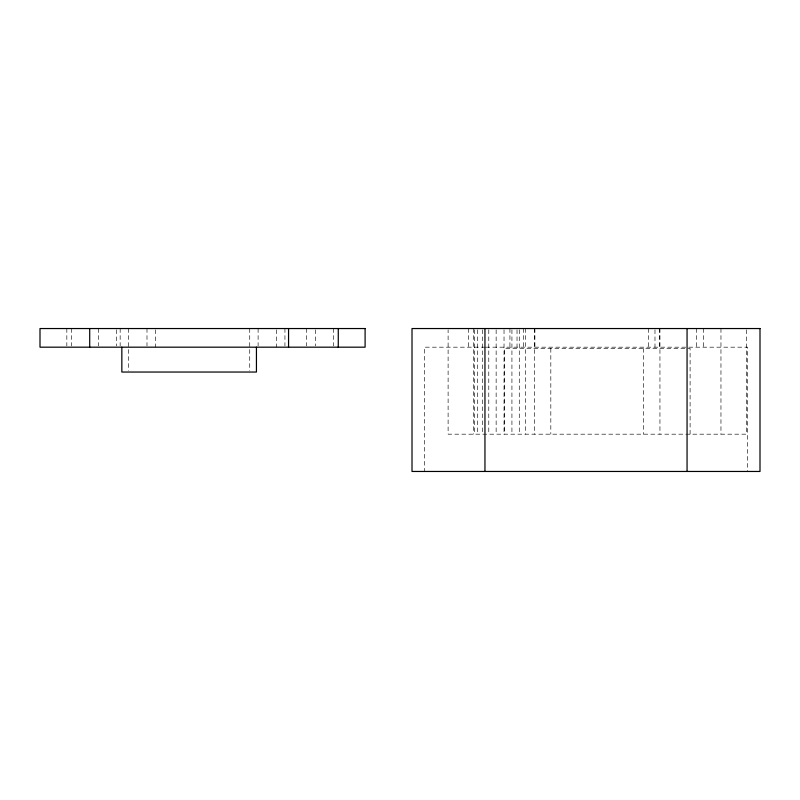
<?xml version="1.0" encoding="UTF-8"?>
<svg xmlns="http://www.w3.org/2000/svg" width="800" height="800" viewBox="0 0 800 800"><rect width="100%" height="100%" fill="white"/><g stroke="black" fill="none" stroke-linecap="round" stroke-linejoin="round"><path stroke-width="0.6" stroke-dasharray="4 3" d="M485.36 347.18L424.44 347.18L424.44 471.46M485.77 347.18L747.57 347.18L747.57 471.46M746.38 329.78L746.38 434.18L448.11 434.18L448.11 329.78M720.96 328.54L720.96 434.18M703.45 328.54L703.45 347.18M696.35 328.54L696.35 347.18M690.1 434.18L690.1 348.42L504.39 348.42L504.39 434.18M659.95 328.54L659.95 434.18M659.6 328.54L659.6 348.42M654.98 329.78L654.98 347.18M648.36 328.54L648.36 347.18M643.67 348.42L643.67 434.18M550.82 348.42L550.82 434.18M534.89 328.54L534.89 348.42M534.54 328.54L534.54 434.18M525.6 328.54L525.6 434.18M523.65 328.54L523.65 347.18M519.28 329.78L519.28 434.18M517.03 329.78L517.03 347.18M511.93 329.78L511.93 434.18M509.93 328.54L509.93 347.18M504.03 329.78L504.03 434.18M496.14 329.78L496.14 434.18M488.78 329.78L488.78 434.18M482.47 329.78L482.47 434.18M477.62 329.78L477.62 434.18M474.57 329.78L474.57 434.18M473.53 328.54L473.53 434.18M468.56 328.54L468.56 347.18M333.41 328.54L333.41 345.94M315.39 329.78L315.39 345.94M306.58 328.54L306.58 345.94M284.94 328.54L284.94 345.94M276.56 329.78L276.56 347.18M258.11 328.54L258.11 345.94M249.73 328.54L249.73 370.79M155.37 329.78L155.37 347.18M146.99 328.54L146.99 345.94M128.54 328.54L128.54 370.79M120.16 328.54L120.16 345.94M116.54 329.78L116.54 345.94M98.52 328.54L98.52 345.94M71.69 328.54L71.69 345.94M66.83 328.54L66.83 345.94"/><path stroke-width="1.2" d="M687.06 328.54L687.06 471.46M484.95 328.54L484.95 471.46M338.27 328.54L338.27 347.18M288.56 328.54L288.56 347.18M256.44 347.18L256.44 372.04L121.84 372.04L121.84 347.18M89.71 328.54L89.71 347.18M365.1 328.54L40 328.54L40 347.18L365.1 347.18L365.1 328.54M760 328.54L412.01 328.54L412.01 471.46L760 471.46L760 328.54"/></g></svg>
